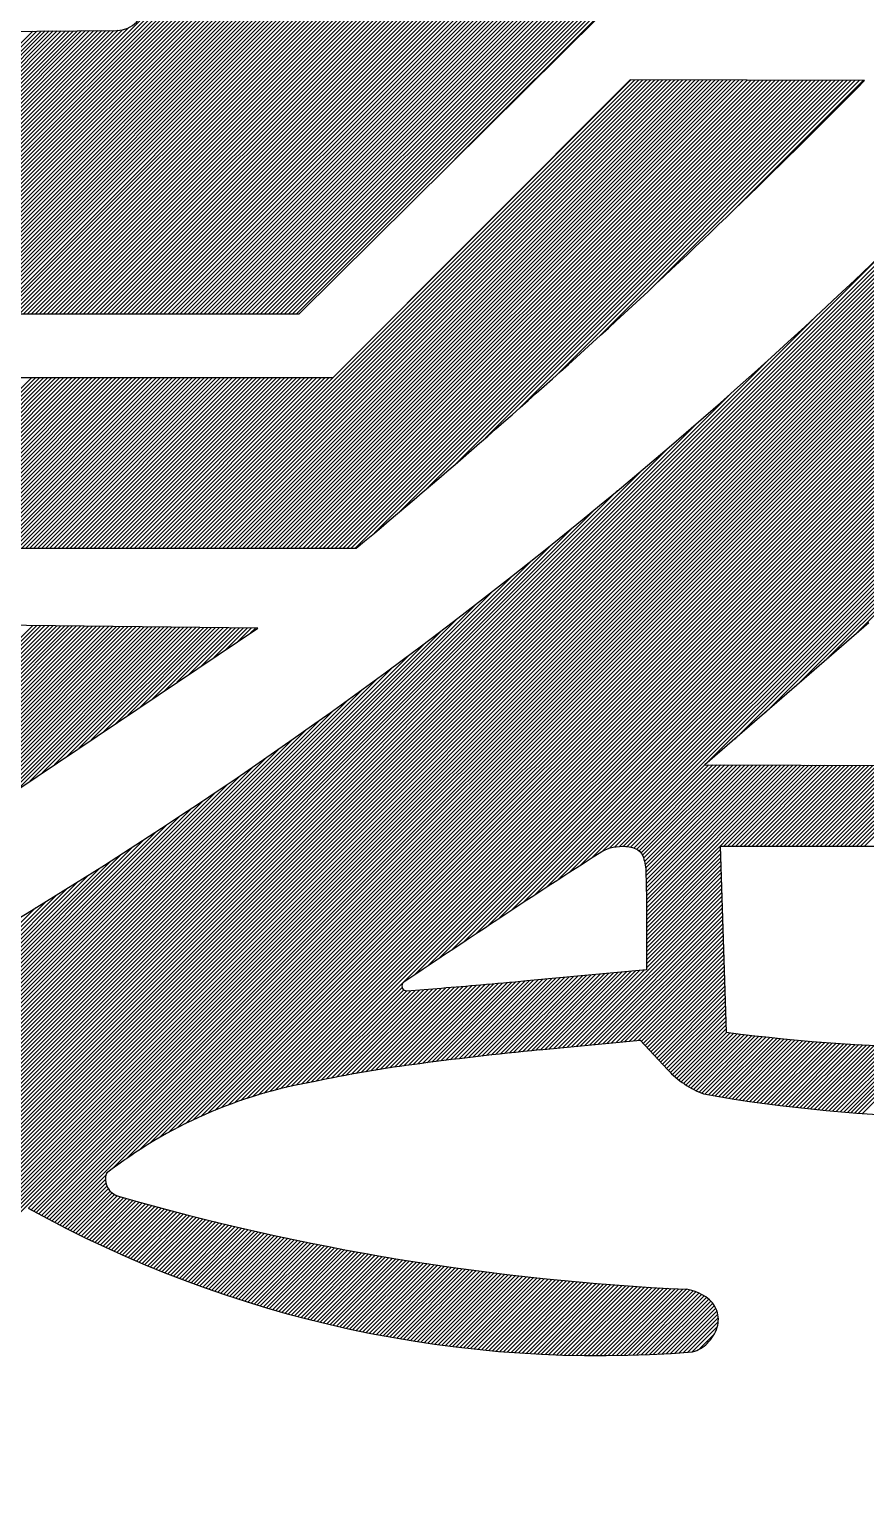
# Model space of a CAD drawing. Extents: x 0.4 to 28.1, y 0 to 28.5.
# Drawn here: x 10.18 to 13.86, y 6.37 to 12.85 of the extents above; entities that cross this region are included whole.
import ezdxf

# ---------------------------------------------------------------- set-up
doc = ezdxf.new("R2010")
doc.units = 0
doc.header["$MEASUREMENT"] = 0

msp = doc.modelspace()

# ---------------------------------------------------------------- linework, layer by layer
at = {"linetype": 'Continuous'}
for p, q in [((9.3824, 7.2965), (19.0401, 16.9541)), ((9.4133, 7.3097), (19.0294, 16.9257)), ((9.4444, 7.3231), (19.0185, 16.8972)), ((9.4756, 7.3366), (19.0076, 16.8686)), ((9.5071, 7.3504), (18.9966, 16.8399)), ((9.5386, 7.3643), (18.9854, 16.811)), ((9.5704, 7.3784), (18.9741, 16.7821)), ((9.6023, 7.3926), (18.9627, 16.753)), ((9.6345, 7.4071), (18.9512, 16.7238)), ((9.6668, 7.4217), (18.9395, 16.6945)), ((9.6993, 7.4366), (18.9278, 16.665)), ((9.732, 7.4516), (18.9385, 16.6581)), ((9.7649, 7.4668), (18.9562, 16.6581)), ((9.798, 7.4823), (18.9738, 16.6581)), ((9.8314, 7.4979), (18.9915, 16.6581)), ((9.8649, 7.5138), (19.0092, 16.6581)), ((9.8987, 7.5299), (19.0269, 16.6581)), ((9.9327, 7.5462), (19.0446, 16.6581)), ((9.9669, 7.5628), (19.0622, 16.6581)), ((10.0014, 7.5796), (19.0799, 16.6581)), ((10.0361, 7.5966), (18.7338, 16.2943)), ((10.0711, 7.6139), (18.7122, 16.255)), ((10.1064, 7.6315), (18.6903, 16.2154)), ((10.1419, 7.6493), (18.6682, 16.1756)), ((10.1754, 7.6652), (18.6459, 16.1356)), ((10.1868, 7.6589), (18.6233, 16.0954)), ((10.1982, 7.6526), (18.6005, 16.0549)), ((10.2096, 7.6464), (18.5775, 16.0142)), ((10.2211, 7.6402), (18.5542, 15.9733)), ((10.2326, 7.634), (18.5307, 15.9321)), ((10.2441, 7.6278), (18.5069, 15.8906)), ((10.2556, 7.6217), (18.4828, 15.8489)), ((10.2672, 7.6156), (18.4585, 15.8069)), ((10.2788, 7.6095), (18.4339, 15.7646)), ((10.2904, 7.6034), (18.409, 15.722)), ((10.5422, 7.8375), (18.3839, 15.6792)), ((10.6063, 7.884), (18.3584, 15.636)), ((10.6603, 7.9202), (18.3326, 15.5926)), ((10.708, 7.9503), (18.3065, 15.5488)), ((10.7516, 7.9762), (18.2801, 15.5047)), ((10.7921, 7.999), (18.2534, 15.4603)), ((10.83, 8.0193), (18.2263, 15.4156)), ((10.866, 8.0376), (18.1989, 15.3705)), ((10.9003, 8.0542), (18.1711, 15.325)), ((10.9332, 8.0695), (18.143, 15.2792)), ((10.9649, 8.0835), (18.1144, 15.233)), ((10.9955, 8.0964), (18.0855, 15.1864)), ((11.0252, 8.1084), (18.0562, 15.1394)), ((11.054, 8.1195), (18.0265, 15.092)), ((11.082, 8.1298), (17.9963, 15.0442)), ((11.1093, 8.1395), (17.9658, 14.9959)), ((11.136, 8.1485), (17.9347, 14.9472)), ((11.1621, 8.1569), (17.9032, 14.898)), ((11.1877, 8.1648), (17.8712, 14.8483)), ((11.2127, 8.1722), (17.8387, 14.7981)), ((11.2373, 8.1791), (17.8057, 14.7474)), ((11.2614, 8.1855), (17.7721, 14.6962)), ((11.2851, 8.1915), (17.738, 14.6444)), ((11.3085, 8.1972), (17.7033, 14.592)), ((11.3314, 8.2025), (17.668, 14.5391)), ((11.354, 8.2074), (17.6321, 14.4854)), ((11.3763, 8.212), (17.5955, 14.4312)), ((11.8774, 8.6954), (17.5582, 14.3762)), ((11.9312, 8.7315), (17.5202, 14.3205)), ((11.9847, 8.7674), (17.4815, 14.2641)), ((12.038, 8.803), (17.4419, 14.2069)), ((12.091, 8.8383), (17.4016, 14.1489)), ((12.1438, 8.8735), (17.3604, 14.09)), ((12.1964, 8.9084), (17.3636, 14.0755)), ((12.2488, 8.943), (17.3812, 14.0755)), ((12.3008, 8.9774), (17.3989, 14.0755)), ((12.3526, 9.0115), (17.4166, 14.0755)), ((12.4039, 9.0452), (17.4343, 14.0755)), ((9.3737, 11.601), (11.7078, 13.9351)), ((9.3913, 11.601), (11.7166, 13.9263)), ((9.409, 11.601), (11.7254, 13.9174)), ((9.4267, 11.601), (11.7342, 13.9086)), ((9.4444, 11.601), (11.7431, 13.8997)), ((9.462, 11.601), (11.7519, 13.8909)), ((9.4797, 11.601), (11.7607, 13.882)), ((9.4974, 11.601), (11.7696, 13.8732)), ((9.5151, 11.601), (11.7784, 13.8644)), ((9.5328, 11.601), (11.7872, 13.8555)), ((9.5504, 11.601), (11.796, 13.8467)), ((9.5681, 11.601), (11.8049, 13.8378)), ((9.5858, 11.601), (11.8137, 13.829)), ((9.6035, 11.601), (11.8225, 13.8201)), ((9.6211, 11.601), (11.8314, 13.8113)), ((9.6388, 11.601), (11.8402, 13.8024)), ((9.6565, 11.601), (11.849, 13.7936)), ((9.6742, 11.601), (11.8578, 13.7847)), ((9.6919, 11.601), (11.8667, 13.7759)), ((9.7095, 11.601), (11.8755, 13.767)), ((9.7272, 11.601), (11.8843, 13.7582)), ((9.7449, 11.601), (11.8998, 13.7559)), ((9.7626, 11.601), (11.9174, 13.7559)), ((9.7802, 11.601), (11.9351, 13.7559)), ((9.7979, 11.601), (11.9528, 13.7559)), ((9.8156, 11.601), (11.9705, 13.7559)), ((9.8333, 11.601), (11.9881, 13.7559)), ((9.851, 11.601), (12.0058, 13.7559)), ((9.8686, 11.601), (12.0235, 13.7559)), ((9.8863, 11.601), (12.0412, 13.7559)), ((9.904, 11.601), (12.0589, 13.7559)), ((9.9217, 11.601), (12.0765, 13.7559)), ((9.9393, 11.601), (12.0942, 13.7559)), ((9.957, 11.601), (12.1119, 13.7559)), ((9.9747, 11.601), (12.1296, 13.7559)), ((9.9924, 11.601), (12.1472, 13.7559)), ((10.01, 11.601), (12.1649, 13.7559)), ((10.0277, 11.601), (12.1826, 13.7559)), ((10.0454, 11.601), (12.2003, 13.7559)), ((10.0631, 11.601), (12.218, 13.7559)), ((10.0808, 11.601), (12.2356, 13.7559)), ((10.0984, 11.601), (12.2533, 13.7559)), ((10.1161, 11.601), (12.271, 13.7559)), ((10.1338, 11.601), (12.2887, 13.7559)), ((10.1515, 11.601), (12.3063, 13.7559)), ((10.1691, 11.601), (12.324, 13.7559)), ((10.1868, 11.601), (12.3417, 13.7559)), ((10.2045, 11.601), (12.3594, 13.7559)), ((10.2222, 11.601), (12.3771, 13.7559)), ((10.2399, 11.601), (12.3947, 13.7559)), ((10.2575, 11.601), (12.4124, 13.7559)), ((10.2752, 11.601), (12.4301, 13.7559)), ((10.2929, 11.601), (12.4478, 13.7559)), ((10.3106, 11.601), (12.4654, 13.7559)), ((10.3282, 11.601), (12.4831, 13.7559)), ((10.3459, 11.601), (12.5008, 13.7559)), ((10.3636, 11.601), (12.5185, 13.7559)), ((10.3813, 11.601), (12.5362, 13.7559)), ((10.399, 11.601), (12.5538, 13.7559)), ((10.4166, 11.601), (12.5715, 13.7559)), ((10.4343, 11.601), (12.5892, 13.7559)), ((10.452, 11.601), (12.6069, 13.7559)), ((10.4697, 11.601), (12.6245, 13.7559)), ((10.4873, 11.601), (12.6422, 13.7559)), ((10.505, 11.601), (12.6599, 13.7559)), ((10.5227, 11.601), (12.6776, 13.7559)), ((10.5404, 11.601), (12.6953, 13.7559)), ((10.5581, 11.601), (12.7129, 13.7559)), ((10.5757, 11.601), (12.7306, 13.7559)), ((10.5934, 11.601), (12.7483, 13.7559)), ((10.6111, 11.601), (12.766, 13.7559)), ((10.6288, 11.601), (12.7836, 13.7559)), ((10.6464, 11.601), (12.8013, 13.7559)), ((10.6641, 11.601), (12.819, 13.7559)), ((10.6818, 11.601), (12.8367, 13.7559)), ((10.6995, 11.601), (12.8544, 13.7559)), ((10.7172, 11.601), (12.872, 13.7559)), ((10.7348, 11.601), (12.8897, 13.7559)), ((10.7525, 11.601), (12.9074, 13.7559)), ((10.7702, 11.601), (12.9251, 13.7559)), ((10.7879, 11.601), (12.9427, 13.7559)), ((10.8055, 11.601), (12.9604, 13.7559)), ((10.8232, 11.601), (12.9781, 13.7559)), ((10.8409, 11.601), (12.9958, 13.7559)), ((10.8586, 11.601), (13.0135, 13.7559)), ((10.8763, 11.601), (13.0311, 13.7559)), ((10.8939, 11.601), (13.0488, 13.7559)), ((10.9116, 11.601), (13.0665, 13.7559)), ((10.9293, 11.601), (13.0842, 13.7559)), ((10.947, 11.601), (13.1018, 13.7559)), ((10.9646, 11.601), (13.1195, 13.7559)), ((10.9823, 11.601), (13.1372, 13.7559)), ((11, 11.601), (13.1549, 13.7559)), ((11.0177, 11.601), (13.1726, 13.7559)), ((11.0354, 11.601), (13.1902, 13.7559)), ((11.053, 11.601), (13.2079, 13.7559)), ((11.0707, 11.601), (13.2256, 13.7559)), ((11.0884, 11.601), (13.2433, 13.7559)), ((11.1061, 11.601), (13.2609, 13.7559)), ((11.1237, 11.601), (13.2786, 13.7559)), ((11.1414, 11.601), (13.2963, 13.7559)), ((11.1591, 11.601), (13.314, 13.7559)), ((11.1768, 11.601), (13.3317, 13.7559)), ((11.1945, 11.601), (13.3493, 13.7559)), ((11.2121, 11.601), (13.367, 13.7559)), ((11.2298, 11.601), (13.3847, 13.7559)), ((11.2475, 11.601), (13.4024, 13.7559)), ((11.2652, 11.601), (13.42, 13.7559)), ((11.2828, 11.601), (13.4377, 13.7559)), ((11.3005, 11.601), (13.4554, 13.7559)), ((11.3182, 11.601), (13.4731, 13.7559)), ((11.3359, 11.601), (13.4908, 13.7559)), ((11.3536, 11.601), (13.5084, 13.7559)), ((12.0524, 12.2822), (13.5261, 13.7559)), ((12.455, 9.0785), (17.0849, 13.7085)), ((12.5056, 9.1115), (17.0102, 13.6161)), ((12.556, 9.1442), (16.9356, 13.5238)), ((12.606, 9.1766), (16.8609, 13.4314)), ((12.6557, 9.2086), (16.7862, 13.3391)), ((12.7024, 9.2376), (16.7116, 13.2468)), ((12.7325, 9.25), (16.6369, 13.1544)), ((12.756, 9.2558), (16.5622, 13.0621)), ((12.7762, 9.2583), (16.4876, 12.9697)), ((12.6883, 12.9127), (11.3654, 11.601)), ((6.9458, 12.819), (10.5647, 12.8496)), ((9.0248, 11.6764), (10.1949, 12.8465)), ((9.0293, 11.6633), (10.2127, 12.8467)), ((9.0337, 11.65), (10.2305, 12.8468)), ((9.0377, 11.6363), (10.2483, 12.847)), ((9.0415, 11.6225), (10.2662, 12.8471)), ((9.045, 11.6083), (10.284, 12.8473)), ((9.0555, 11.601), (10.3018, 12.8474)), ((9.0731, 11.601), (10.3197, 12.8476)), ((9.0908, 11.601), (10.3375, 12.8477)), ((9.1085, 11.601), (10.3553, 12.8479)), ((9.1262, 11.601), (10.3731, 12.848)), ((9.1438, 11.601), (10.391, 12.8482)), ((9.1615, 11.601), (10.4088, 12.8483)), ((9.1792, 11.601), (10.4266, 12.8485)), ((9.1969, 11.601), (10.4445, 12.8486)), ((9.2146, 11.601), (10.4623, 12.8488)), ((9.2322, 11.601), (10.4801, 12.8489)), ((9.2499, 11.601), (10.4979, 12.8491)), ((9.2676, 11.601), (10.5158, 12.8492)), ((9.2853, 11.601), (10.5336, 12.8494)), ((9.3029, 11.601), (10.5514, 12.8495)), ((9.3206, 11.601), (10.5693, 12.8498)), ((9.3383, 11.601), (10.5897, 12.8524)), ((9.356, 11.601), (10.6166, 12.8616)), ((12.7943, 9.2587), (16.4129, 12.8774)), ((13.2837, 9.7304), (16.3382, 12.785)), ((13.4174, 9.8465), (16.2636, 12.6927)), ((10.7826, 10.5704), (12.8437, 12.6316)), ((10.8003, 10.5704), (12.8614, 12.6316)), ((10.8179, 10.5704), (12.879, 12.6315)), ((10.8356, 10.5704), (12.8967, 12.6315)), ((10.8533, 10.5704), (12.9143, 12.6315)), ((10.871, 10.5704), (12.9319, 12.6314)), ((10.8886, 10.5704), (12.9496, 12.6314)), ((10.9063, 10.5704), (12.9672, 12.6314)), ((10.924, 10.5704), (12.9849, 12.6313)), ((10.9417, 10.5704), (13.0025, 12.6313)), ((10.9594, 10.5704), (13.0202, 12.6313)), ((10.977, 10.5704), (13.0378, 12.6312)), ((10.9947, 10.5704), (13.0555, 12.6312)), ((11.0124, 10.5704), (13.0731, 12.6312)), ((11.0301, 10.5704), (13.0907, 12.6311)), ((11.0477, 10.5704), (13.1084, 12.6311)), ((11.0654, 10.5704), (13.126, 12.6311)), ((11.0831, 10.5704), (13.1437, 12.631)), ((11.1008, 10.5704), (13.1613, 12.631)), ((11.1185, 10.5704), (13.179, 12.631)), ((11.1361, 10.5704), (13.1966, 12.6309)), ((11.1538, 10.5704), (13.2143, 12.6309)), ((11.1715, 10.5704), (13.2319, 12.6309)), ((11.1892, 10.5704), (13.2495, 12.6308)), ((11.2068, 10.5704), (13.2672, 12.6308)), ((11.2245, 10.5704), (13.2848, 12.6308)), ((11.2422, 10.5704), (13.3025, 12.6307)), ((11.2599, 10.5704), (13.3201, 12.6307)), ((11.2776, 10.5704), (13.3378, 12.6307)), ((11.2952, 10.5704), (13.3554, 12.6306)), ((11.3129, 10.5704), (13.3731, 12.6306)), ((11.3306, 10.5704), (13.3907, 12.6306)), ((11.3483, 10.5704), (13.4083, 12.6305)), ((11.3659, 10.5704), (13.426, 12.6305)), ((11.3836, 10.5704), (13.4436, 12.6305)), ((11.4013, 10.5704), (13.4613, 12.6304)), ((11.419, 10.5704), (13.4789, 12.6304)), ((11.4367, 10.5704), (13.4966, 12.6304)), ((11.4543, 10.5704), (13.5142, 12.6303)), ((11.472, 10.5704), (13.5319, 12.6303)), ((11.4897, 10.5704), (13.5495, 12.6303)), ((11.5074, 10.5704), (13.5671, 12.6302)), ((12.8236, 12.6316), (11.5144, 11.32)), ((11.5154, 11.321), (12.8261, 12.6316)), ((11.525, 10.5704), (13.5848, 12.6302)), ((11.5427, 10.5704), (13.6024, 12.6302)), ((11.5604, 10.5704), (13.6201, 12.6301)), ((11.5781, 10.5704), (13.6377, 12.6301)), ((11.5958, 10.5704), (13.6554, 12.6301)), ((11.6134, 10.5704), (13.673, 12.63)), ((11.6989, 10.6383), (13.6907, 12.63)), ((11.8102, 10.7318), (13.7083, 12.63)), ((11.9277, 10.8317), (13.7259, 12.6299)), ((12.0529, 10.9392), (13.7436, 12.6299)), ((12.1875, 11.0562), (13.7612, 12.6299)), ((12.3344, 11.1854), (13.7789, 12.6298)), ((12.4981, 11.3313), (13.7965, 12.6298)), ((12.6865, 11.5021), (13.8142, 12.6298)), ((13.8554, 12.6297), (12.8236, 12.6316)), ((12.9176, 11.7155), (13.8318, 12.6297)), ((13.2566, 12.0369), (13.8495, 12.6297)), ((13.5511, 9.9625), (16.1889, 12.6003)), ((13.6848, 10.0786), (16.1142, 12.508)), ((13.8185, 10.1946), (16.0396, 12.4156)), ((9.3517, 7.2834), (13.9678, 11.8996)), ((11.3654, 11.601), (9.0467, 11.601)), ((9.3211, 7.2705), (13.6408, 11.5902)), ((9.2907, 7.2578), (13.4334, 11.4005)), ((11.5144, 11.32), (9.0427, 11.32)), ((9.4391, 10.5704), (10.1886, 11.32)), ((9.4568, 10.5704), (10.2063, 11.32)), ((9.4744, 10.5704), (10.224, 11.32)), ((9.4921, 10.5704), (10.2416, 11.32)), ((9.5098, 10.5704), (10.2593, 11.32)), ((9.5275, 10.5704), (10.277, 11.32)), ((9.5451, 10.5704), (10.2947, 11.32)), ((9.5628, 10.5704), (10.3123, 11.32)), ((9.5805, 10.5704), (10.33, 11.32)), ((9.5982, 10.5704), (10.3477, 11.32)), ((9.6159, 10.5704), (10.3654, 11.32)), ((9.6335, 10.5704), (10.3831, 11.32)), ((9.6512, 10.5704), (10.4007, 11.32)), ((9.6689, 10.5704), (10.4184, 11.32)), ((9.6866, 10.5704), (10.4361, 11.32)), ((9.7042, 10.5704), (10.4538, 11.32)), ((9.7219, 10.5704), (10.4714, 11.32)), ((9.7396, 10.5704), (10.4891, 11.32)), ((9.7573, 10.5704), (10.5068, 11.32)), ((9.775, 10.5704), (10.5245, 11.32)), ((9.7926, 10.5704), (10.5422, 11.32)), ((9.8103, 10.5704), (10.5598, 11.32)), ((9.828, 10.5704), (10.5775, 11.32)), ((9.8457, 10.5704), (10.5952, 11.32)), ((9.8633, 10.5704), (10.6129, 11.32)), ((9.881, 10.5704), (10.6305, 11.32)), ((9.8987, 10.5704), (10.6482, 11.32)), ((9.9164, 10.5704), (10.6659, 11.32)), ((9.9341, 10.5704), (10.6836, 11.32)), ((9.9517, 10.5704), (10.7013, 11.32)), ((9.9694, 10.5704), (10.7189, 11.32)), ((9.9871, 10.5704), (10.7366, 11.32)), ((10.0048, 10.5704), (10.7543, 11.32)), ((10.0224, 10.5704), (10.772, 11.32)), ((10.0401, 10.5704), (10.7896, 11.32)), ((10.0578, 10.5704), (10.8073, 11.32)), ((10.0755, 10.5704), (10.825, 11.32)), ((10.0932, 10.5704), (10.8427, 11.32)), ((10.1108, 10.5704), (10.8603, 11.32)), ((10.1285, 10.5704), (10.878, 11.32)), ((10.1462, 10.5704), (10.8957, 11.32)), ((10.1639, 10.5704), (10.9134, 11.32)), ((10.1815, 10.5704), (10.9311, 11.32)), ((10.1992, 10.5704), (10.9487, 11.32)), ((10.2169, 10.5704), (10.9664, 11.32)), ((10.2346, 10.5704), (10.9841, 11.32)), ((10.2522, 10.5704), (11.0018, 11.32)), ((10.2699, 10.5704), (11.0194, 11.32)), ((10.2876, 10.5704), (11.0371, 11.32)), ((10.3053, 10.5704), (11.0548, 11.32)), ((10.323, 10.5704), (11.0725, 11.32)), ((10.3406, 10.5704), (11.0902, 11.32)), ((10.3583, 10.5704), (11.1078, 11.32)), ((10.376, 10.5704), (11.1255, 11.32)), ((10.3937, 10.5704), (11.1432, 11.32)), ((10.4113, 10.5704), (11.1609, 11.32)), ((10.429, 10.5704), (11.1785, 11.32)), ((10.4467, 10.5704), (11.1962, 11.32)), ((10.4644, 10.5704), (11.2139, 11.32)), ((10.4821, 10.5704), (11.2316, 11.32)), ((10.4997, 10.5704), (11.2493, 11.32)), ((10.5174, 10.5704), (11.2669, 11.32)), ((10.5351, 10.5704), (11.2846, 11.32)), ((10.5528, 10.5704), (11.3023, 11.32)), ((10.5704, 10.5704), (11.32, 11.32)), ((10.5881, 10.5704), (11.3376, 11.32)), ((10.6058, 10.5704), (11.3553, 11.32)), ((10.6235, 10.5704), (11.373, 11.32)), ((10.6412, 10.5704), (11.3907, 11.32)), ((10.6588, 10.5704), (11.4084, 11.32)), ((10.6765, 10.5704), (11.426, 11.32)), ((10.6942, 10.5704), (11.4437, 11.32)), ((10.7119, 10.5704), (11.4614, 11.32)), ((10.7295, 10.5704), (11.4791, 11.32)), ((10.7472, 10.5704), (11.4967, 11.32)), ((10.7649, 10.5704), (11.5144, 11.32)), ((9.2604, 7.2452), (13.267, 11.2518)), ((9.2303, 7.2327), (13.1234, 11.1258)), ((9.2003, 7.2204), (12.9949, 11.015)), ((9.1705, 7.2083), (12.8774, 10.9152)), ((9.1408, 7.1963), (12.7683, 10.8238)), ((9.1113, 7.1844), (12.6659, 10.7391)), ((9.0819, 7.1727), (12.5691, 10.6599)), ((6.9458, 10.5704), (11.6176, 10.5704)), ((9.0526, 7.1611), (12.477, 10.5854)), ((9.0235, 7.1496), (12.3888, 10.515)), ((8.9944, 7.1383), (12.3041, 10.448)), ((8.9656, 7.1271), (12.2225, 10.384)), ((8.9368, 7.116), (12.1436, 10.3228)), ((11.1842, 10.2191), (6.7498, 10.2692)), ((8.9082, 7.1051), (12.0672, 10.2641)), ((13.8738, 10.2425), (13.1525, 9.6166)), ((8.8797, 7.0942), (11.993, 10.2075)), ((9.2276, 9.2629), (10.1949, 10.2303)), ((9.2451, 9.2628), (10.2124, 10.2301)), ((9.2627, 9.2627), (10.2299, 10.2299)), ((9.2802, 9.2625), (10.2474, 10.2297)), ((9.2977, 9.2624), (10.2649, 10.2295)), ((9.3153, 9.2622), (10.2823, 10.2293)), ((9.3328, 9.2621), (10.2998, 10.2291)), ((9.3504, 9.262), (10.3173, 10.2289)), ((9.3679, 9.2618), (10.3348, 10.2287)), ((9.3854, 9.2617), (10.3523, 10.2285)), ((9.403, 9.2616), (10.3697, 10.2283)), ((9.4205, 9.2614), (10.3872, 10.2281)), ((9.4381, 9.2613), (10.4047, 10.2279)), ((9.4556, 9.2611), (10.4222, 10.2277)), ((9.4731, 9.261), (10.4397, 10.2275)), ((9.4907, 9.2609), (10.4571, 10.2273)), ((9.5082, 9.2607), (10.4746, 10.2271)), ((9.5258, 9.2606), (10.4921, 10.2269)), ((9.5433, 9.2605), (10.5096, 10.2267)), ((9.5608, 9.2603), (10.5271, 10.2265)), ((9.5784, 9.2602), (10.5445, 10.2263)), ((9.5959, 9.26), (10.562, 10.2261)), ((9.6135, 9.2599), (10.5795, 10.2259)), ((9.631, 9.2598), (10.597, 10.2257)), ((9.6485, 9.2596), (10.6145, 10.2255)), ((9.6661, 9.2595), (10.6319, 10.2254)), ((9.6836, 9.2593), (10.6494, 10.2252)), ((9.7012, 9.2592), (10.6669, 10.225)), ((9.7187, 9.2591), (10.6844, 10.2248)), ((9.7362, 9.2589), (10.7019, 10.2246)), ((9.7538, 9.2588), (10.7193, 10.2244)), ((9.7553, 9.2588), (11.1842, 10.2191)), ((9.8046, 9.2919), (10.7368, 10.2242)), ((9.8585, 9.3282), (10.7543, 10.224)), ((9.9124, 9.3644), (10.7718, 10.2238)), ((9.9663, 9.4006), (10.7893, 10.2236)), ((10.0202, 9.4368), (10.8067, 10.2234)), ((10.0741, 9.4731), (10.8242, 10.2232)), ((10.128, 9.5093), (10.8417, 10.223)), ((10.1819, 9.5455), (10.8592, 10.2228)), ((10.2358, 9.5817), (10.8767, 10.2226)), ((10.2897, 9.618), (10.8941, 10.2224)), ((10.3436, 9.6542), (10.9116, 10.2222)), ((10.3975, 9.6904), (10.9291, 10.222)), ((10.4514, 9.7266), (10.9466, 10.2218)), ((10.5053, 9.7628), (10.9641, 10.2216)), ((10.5592, 9.7991), (10.9815, 10.2214)), ((10.6131, 9.8353), (10.999, 10.2212)), ((10.667, 9.8715), (11.0165, 10.221)), ((10.7209, 9.9077), (11.034, 10.2208)), ((10.7748, 9.944), (11.0515, 10.2206)), ((10.8287, 9.9802), (11.0689, 10.2204)), ((10.8826, 10.0164), (11.0864, 10.2202)), ((10.9365, 10.0526), (11.1039, 10.22)), ((10.9904, 10.0888), (11.1214, 10.2198)), ((11.0443, 10.1251), (11.1389, 10.2196)), ((11.0982, 10.1613), (11.1563, 10.2194)), ((11.1521, 10.1975), (11.1738, 10.2192)), ((8.8513, 7.0835), (11.9207, 10.153)), ((8.7949, 7.0625), (11.7817, 10.0493)), ((8.823, 7.073), (11.8504, 10.1003)), ((8.7669, 7.0521), (11.7145, 9.9998)), ((8.7389, 7.0419), (11.6488, 9.9518)), ((8.6834, 7.0217), (11.5214, 9.8597)), ((8.7111, 7.0318), (11.5845, 9.9051)), ((8.6559, 7.0118), (11.4595, 9.8155)), ((8.601, 6.9923), (11.3389, 9.7303)), ((8.6284, 7.002), (11.3987, 9.7723)), ((8.5737, 6.9828), (11.2801, 9.6891)), ((8.5195, 6.9639), (11.1653, 9.6097)), ((8.5466, 6.9733), (11.2223, 9.649)), ((12.8106, 9.2574), (13.1698, 9.6166)), ((12.8256, 9.2547), (13.1874, 9.6165)), ((12.8394, 9.2509), (13.205, 9.6165)), ((12.8522, 9.246), (13.2227, 9.6164)), ((12.8629, 9.239), (13.2403, 9.6164)), ((12.8716, 9.23), (13.2579, 9.6163)), ((12.8781, 9.2188), (13.2755, 9.6162)), ((12.8828, 9.2058), (13.2931, 9.6162)), ((12.8867, 9.192), (13.3108, 9.6161)), ((12.8897, 9.1774), (13.3284, 9.6161)), ((12.8917, 9.1617), (13.346, 9.616)), ((12.8926, 9.1449), (13.3636, 9.616)), ((12.8931, 9.1278), (13.3812, 9.6159)), ((12.8936, 9.1105), (13.3989, 9.6158)), ((12.894, 9.0933), (13.4165, 9.6158)), ((12.8943, 9.0759), (13.4341, 9.6157)), ((12.8946, 9.0585), (13.4517, 9.6157)), ((12.8948, 9.0411), (13.4693, 9.6156)), ((12.895, 9.0236), (13.487, 9.6155)), ((12.8951, 9.006), (13.5046, 9.6155)), ((12.8951, 8.9883), (13.5222, 9.6154)), ((12.8951, 8.9707), (13.5398, 9.6154)), ((12.8951, 8.953), (13.5574, 9.6153)), ((12.8951, 8.9353), (13.5751, 9.6153)), ((13.1525, 9.6166), (22.2589, 9.5867)), ((13.2363, 9.2588), (13.5927, 9.6152)), ((13.2539, 9.2588), (13.6103, 9.6151)), ((13.2716, 9.2588), (13.6279, 9.6151)), ((13.2893, 9.2588), (13.6455, 9.615)), ((13.307, 9.2588), (13.6632, 9.615)), ((13.3246, 9.2588), (13.6808, 9.6149)), ((13.3423, 9.2588), (13.6984, 9.6148)), ((13.36, 9.2588), (13.716, 9.6148)), ((13.3777, 9.2588), (13.7336, 9.6147)), ((13.3954, 9.2588), (13.7513, 9.6147)), ((13.413, 9.2588), (13.7689, 9.6146)), ((13.4307, 9.2588), (13.7865, 9.6146)), ((13.4484, 9.2588), (13.8041, 9.6145)), ((13.4661, 9.2588), (13.8217, 9.6144)), ((13.4837, 9.2588), (13.8393, 9.6144)), ((13.5014, 9.2588), (13.857, 9.6143)), ((13.5191, 9.2588), (13.8746, 9.6143)), ((13.5368, 9.2588), (13.8922, 9.6142)), ((13.5545, 9.2588), (13.9098, 9.6142)), ((13.5721, 9.2588), (13.9274, 9.6141)), ((13.5898, 9.2588), (13.9451, 9.614)), ((13.6075, 9.2588), (13.9627, 9.614)), ((13.6252, 9.2588), (13.9803, 9.6139)), ((13.6428, 9.2588), (13.9979, 9.6139)), ((13.6605, 9.2588), (14.0155, 9.6138)), ((13.6782, 9.2588), (14.0332, 9.6137)), ((13.6959, 9.2588), (14.0508, 9.6137)), ((13.7136, 9.2588), (14.0684, 9.6136)), ((13.7312, 9.2588), (14.086, 9.6136)), ((13.7489, 9.2588), (14.1036, 9.6135)), ((13.7666, 9.2588), (14.1213, 9.6135)), ((13.7843, 9.2588), (14.1389, 9.6134)), ((13.8019, 9.2588), (14.1565, 9.6133)), ((13.8196, 9.2588), (14.1741, 9.6133)), ((13.8373, 9.2588), (14.1917, 9.6132)), ((13.855, 9.2588), (14.2094, 9.6132)), ((8.4657, 6.9454), (11.0538, 9.5336)), ((8.4926, 6.9546), (11.1092, 9.5712)), ((8.4123, 6.9273), (10.9454, 9.4605)), ((8.4389, 6.9363), (10.9992, 9.4966)), ((8.3857, 6.9185), (10.8922, 9.425)), ((8.3328, 6.9009), (10.7878, 9.3559)), ((8.3592, 6.9097), (10.8397, 9.3901)), ((8.2803, 6.8838), (10.6859, 9.2893)), ((8.3065, 6.8923), (10.7366, 9.3224)), ((8.2282, 6.867), (10.5862, 9.225)), ((8.2542, 6.8754), (10.6358, 9.2569)), ((12.8951, 8.9176), (13.2199, 9.2424)), ((12.8951, 8.8999), (13.2205, 9.2253)), ((12.8951, 8.8823), (13.221, 9.2082)), ((13.2194, 9.2588), (13.2464, 8.4404)), ((8.1764, 6.8506), (10.4886, 9.1627)), ((8.2023, 6.8588), (10.5371, 9.1936)), ((12.8951, 8.8646), (13.2216, 9.1911)), ((12.8951, 8.8469), (13.2222, 9.174)), ((12.8951, 8.8292), (13.2227, 9.1569)), ((12.8951, 8.8116), (13.2233, 9.1398)), ((8.0994, 6.8266), (10.3457, 9.0729)), ((8.125, 6.8345), (10.3929, 9.1024)), ((8.1507, 6.8425), (10.4405, 9.1323)), ((12.8951, 8.7939), (13.2239, 9.1227)), ((12.8951, 8.7762), (13.2244, 9.1055)), ((12.8951, 8.7585), (13.225, 9.0884)), ((12.8951, 8.7408), (13.2256, 9.0713)), ((8.0484, 6.811), (10.2527, 9.0153)), ((8.0739, 6.8187), (10.299, 9.0439)), ((12.5656, 8.376), (13.2267, 9.0371)), ((12.5852, 8.3779), (13.2273, 9.02)), ((12.8951, 8.7232), (13.2261, 9.0542)), ((8.0231, 6.8033), (10.2068, 8.9871)), ((12.6048, 8.3798), (13.2278, 9.0029)), ((12.6244, 8.3817), (13.2284, 8.9858)), ((12.644, 8.3837), (13.229, 8.9686)), ((12.6636, 8.3856), (13.2295, 8.9515)), ((12.6832, 8.3875), (13.2301, 8.9344)), ((12.7028, 8.3894), (13.2307, 8.9173)), ((12.7224, 8.3913), (13.2312, 8.9002)), ((12.742, 8.3933), (13.2318, 8.8831)), ((12.7616, 8.3952), (13.2324, 8.866)), ((12.7812, 8.3971), (13.2329, 8.8489)), ((12.8008, 8.399), (13.2335, 8.8318)), ((12.8204, 8.401), (13.2341, 8.8146)), ((12.84, 8.4029), (13.2346, 8.7975)), ((12.8596, 8.4048), (13.2352, 8.7804)), ((12.8722, 8.3998), (13.2358, 8.7633)), ((12.2112, 8.3398), (12.5547, 8.6833)), ((12.2311, 8.342), (12.5742, 8.6851)), ((12.2509, 8.3442), (12.5937, 8.6869)), ((12.2708, 8.3463), (12.6132, 8.6888)), ((12.2906, 8.3484), (12.6327, 8.6906)), ((12.3103, 8.3505), (12.6522, 8.6924)), ((12.3301, 8.3526), (12.6717, 8.6943)), ((12.3498, 8.3546), (12.6913, 8.6961)), ((12.3695, 8.3566), (12.7108, 8.6979)), ((12.3891, 8.3586), (12.7303, 8.6998)), ((12.4088, 8.3606), (12.7498, 8.7016)), ((12.4284, 8.3625), (12.7693, 8.7034)), ((12.448, 8.3644), (12.7888, 8.7053)), ((12.4676, 8.3664), (12.8083, 8.7071)), ((12.4872, 8.3683), (12.8278, 8.7089)), ((12.5068, 8.3702), (12.8473, 8.7108)), ((12.5264, 8.3721), (12.8668, 8.7126)), ((12.546, 8.374), (12.8864, 8.7144)), ((12.8808, 8.3907), (13.2363, 8.7462)), ((12.8893, 8.3815), (13.2369, 8.7291)), ((12.8979, 8.3724), (13.2375, 8.712)), ((12.9064, 8.3632), (13.238, 8.6949)), ((11.3982, 8.2163), (11.8209, 8.6389)), ((11.4199, 8.2202), (11.827, 8.6273)), ((11.4415, 8.2241), (11.8388, 8.6215)), ((11.4639, 8.2288), (11.8579, 8.6229)), ((11.4861, 8.2335), (11.8771, 8.6244)), ((11.5083, 8.2379), (11.8962, 8.6258)), ((11.5304, 8.2423), (11.9153, 8.6273)), ((11.5523, 8.2466), (11.9344, 8.6287)), ((11.5741, 8.2507), (11.9536, 8.6302)), ((11.5958, 8.2547), (11.9727, 8.6317)), ((11.6174, 8.2587), (11.9919, 8.6331)), ((11.6389, 8.2625), (12.011, 8.6346)), ((11.6603, 8.2662), (12.0302, 8.6361)), ((11.6816, 8.2698), (12.0494, 8.6376)), ((11.7028, 8.2733), (12.0687, 8.6392)), ((11.7239, 8.2767), (12.0879, 8.6408)), ((11.7448, 8.28), (12.1072, 8.6424)), ((11.7657, 8.2832), (12.1265, 8.644)), ((11.7865, 8.2863), (12.1459, 8.6457)), ((11.8072, 8.2894), (12.1652, 8.6474)), ((11.8278, 8.2923), (12.1846, 8.6491)), ((11.8483, 8.2951), (12.204, 8.6508)), ((11.8688, 8.2979), (12.2234, 8.6525)), ((11.8891, 8.3006), (12.2428, 8.6542)), ((11.9095, 8.3032), (12.2622, 8.656)), ((11.9298, 8.3059), (12.2817, 8.6578)), ((11.9501, 8.3085), (12.3011, 8.6595)), ((11.9704, 8.3111), (12.3206, 8.6613)), ((11.9906, 8.3136), (12.3401, 8.6631)), ((12.0108, 8.3162), (12.3596, 8.6649)), ((12.031, 8.3186), (12.3791, 8.6668)), ((12.0511, 8.3211), (12.3986, 8.6686)), ((12.0712, 8.3235), (12.4181, 8.6704)), ((12.0913, 8.326), (12.4376, 8.6723)), ((12.1113, 8.3283), (12.4571, 8.6741)), ((12.1314, 8.3307), (12.4766, 8.6759)), ((12.1514, 8.333), (12.4962, 8.6778)), ((12.1713, 8.3353), (12.5157, 8.6796)), ((12.1913, 8.3375), (12.5352, 8.6814)), ((12.9149, 8.3541), (13.2386, 8.6777)), ((12.9235, 8.345), (13.2392, 8.6606)), ((12.932, 8.3358), (13.2397, 8.6435)), ((12.9406, 8.3267), (13.2403, 8.6264)), ((12.9491, 8.3175), (13.2409, 8.6093)), ((12.9576, 8.3084), (13.2414, 8.5922)), ((12.9662, 8.2993), (13.242, 8.5751)), ((12.9747, 8.2901), (13.2425, 8.558)), ((12.9832, 8.281), (13.2431, 8.5409)), ((12.9918, 8.2719), (13.2437, 8.5237)), ((13.0005, 8.2629), (13.2442, 8.5066)), ((13.0095, 8.2543), (13.2448, 8.4895)), ((13.0188, 8.2458), (13.2454, 8.4724)), ((13.0284, 8.2377), (13.2459, 8.4553)), ((13.0382, 8.2298), (13.2484, 8.4401)), ((13.0482, 8.2222), (13.264, 8.438)), ((13.0586, 8.2149), (13.2797, 8.436)), ((13.0692, 8.2079), (13.2954, 8.434)), ((13.0801, 8.2011), (13.3111, 8.4321)), ((13.0913, 8.1946), (13.3269, 8.4301)), ((13.1028, 8.1884), (13.3426, 8.4282)), ((13.1146, 8.1826), (13.3584, 8.4264)), ((13.1268, 8.177), (13.3743, 8.4245)), ((13.1392, 8.1718), (13.3901, 8.4227)), ((13.1528, 8.1677), (13.406, 8.4209)), ((13.1678, 8.165), (13.4219, 8.4192)), ((13.1829, 8.1624), (13.4379, 8.4174)), ((13.198, 8.1598), (13.4539, 8.4157)), ((13.2131, 8.1573), (13.4699, 8.4141)), ((13.2283, 8.1548), (13.4859, 8.4125)), ((13.2435, 8.1523), (13.502, 8.4109)), ((13.2587, 8.1498), (13.5181, 8.4093)), ((13.2739, 8.1474), (13.5343, 8.4077)), ((13.2892, 8.145), (13.5504, 8.4062)), ((13.3045, 8.1426), (13.5666, 8.4048)), ((13.3199, 8.1403), (13.5829, 8.4033)), ((13.3353, 8.138), (13.5991, 8.4019)), ((13.3507, 8.1358), (13.6154, 8.4005)), ((13.3661, 8.1335), (13.6318, 8.3992)), ((13.3816, 8.1313), (13.6481, 8.3979)), ((13.3971, 8.1292), (13.6645, 8.3966)), ((13.4127, 8.127), (13.681, 8.3953)), ((13.4282, 8.1249), (13.6974, 8.3941)), ((13.4438, 8.1229), (13.7139, 8.3929)), ((13.4595, 8.1208), (13.7305, 8.3918)), ((13.4752, 8.1188), (13.747, 8.3907)), ((13.4909, 8.1169), (13.7636, 8.3896)), ((13.5066, 8.1149), (13.7802, 8.3886)), ((13.5224, 8.1131), (13.7969, 8.3875)), ((13.5382, 8.1112), (13.8136, 8.3866)), ((13.5541, 8.1094), (13.8303, 8.3856)), ((13.57, 8.1076), (13.8471, 8.3847)), ((13.5859, 8.1058), (13.8639, 8.3838)), ((13.6019, 8.1041), (13.8808, 8.383)), ((13.6179, 8.1024), (13.8976, 8.3822)), ((13.6339, 8.1008), (13.9145, 8.3814)), ((13.65, 8.0992), (13.9315, 8.3807)), ((13.6661, 8.0976), (13.9485, 8.38)), ((13.6822, 8.0961), (13.9655, 8.3793)), ((13.6984, 8.0946), (13.9825, 8.3787)), ((13.7146, 8.0931), (13.9996, 8.3781)), ((13.7309, 8.0917), (14.0168, 8.3776)), ((13.7472, 8.0903), (14.0339, 8.3771)), ((13.7635, 8.089), (14.0511, 8.3766)), ((13.7799, 8.0876), (14.0684, 8.3762)), ((13.7963, 8.0864), (14.0857, 8.3758)), ((13.8127, 8.0851), (14.103, 8.3754)), ((13.8292, 8.0839), (14.1203, 8.3751)), ((13.8457, 8.0828), (14.1377, 8.3748)), ((10.302, 7.5974), (10.5157, 7.8111)), ((10.3137, 7.5913), (10.5139, 7.7916)), ((10.3254, 7.5853), (10.516, 7.7759)), ((10.3371, 7.5794), (10.5204, 7.7627)), ((10.3488, 7.5734), (10.5266, 7.7512)), ((10.3606, 7.5675), (10.5342, 7.7412)), ((10.3724, 7.5616), (10.5433, 7.7326)), ((10.3842, 7.5557), (10.5539, 7.7254)), ((10.396, 7.5499), (10.566, 7.7199)), ((10.4079, 7.5441), (10.5796, 7.7158)), ((10.4197, 7.5383), (10.5934, 7.7119)), ((10.4317, 7.5325), (10.6071, 7.708)), ((10.4436, 7.5268), (10.6209, 7.7041)), ((10.4555, 7.5211), (10.6347, 7.7002)), ((10.4675, 7.5154), (10.6485, 7.6964)), ((10.4795, 7.5097), (10.6624, 7.6925)), ((10.4916, 7.5041), (10.6762, 7.6887)), ((10.5036, 7.4984), (10.6901, 7.6849)), ((10.5157, 7.4928), (10.704, 7.6811)), ((10.5278, 7.4873), (10.7179, 7.6773)), ((10.54, 7.4817), (10.7318, 7.6736)), ((10.5521, 7.4762), (10.7457, 7.6698)), ((10.5643, 7.4707), (10.7597, 7.6661)), ((10.5766, 7.4653), (10.7736, 7.6624)), ((10.5888, 7.4598), (10.7876, 7.6587)), ((10.6011, 7.4544), (10.8016, 7.655)), ((10.6134, 7.4491), (10.8156, 7.6513)), ((10.6257, 7.4437), (10.8296, 7.6477)), ((10.638, 7.4384), (10.8437, 7.644)), ((10.6504, 7.4331), (10.8577, 7.6404)), ((10.6628, 7.4278), (10.8718, 7.6368)), ((10.6752, 7.4225), (10.8859, 7.6332)), ((10.6877, 7.4173), (10.9, 7.6296)), ((10.7002, 7.4121), (10.9141, 7.6261)), ((10.7127, 7.407), (10.9283, 7.6225)), ((10.7252, 7.4018), (10.9424, 7.619)), ((10.7378, 7.3967), (10.9566, 7.6155)), ((10.7504, 7.3916), (10.9708, 7.612)), ((10.763, 7.3866), (10.985, 7.6085)), ((10.7756, 7.3815), (10.9992, 7.6051)), ((10.7883, 7.3765), (11.0134, 7.6016)), ((10.801, 7.3716), (11.0277, 7.5982)), ((10.8137, 7.3666), (11.0419, 7.5948)), ((10.8265, 7.3617), (11.0562, 7.5914)), ((10.8393, 7.3568), (11.0705, 7.588)), ((10.8521, 7.3519), (11.0848, 7.5846)), ((10.8649, 7.3471), (11.0991, 7.5813)), ((10.8778, 7.3423), (11.1135, 7.578)), ((10.8907, 7.3375), (11.1279, 7.5746)), ((10.9036, 7.3327), (11.1422, 7.5713)), ((10.9166, 7.328), (11.1566, 7.5681)), ((10.9296, 7.3233), (11.1711, 7.5648)), ((10.9426, 7.3187), (11.1855, 7.5616)), ((10.9556, 7.314), (11.1999, 7.5583)), ((10.9687, 7.3094), (11.2144, 7.5551)), ((10.9818, 7.3048), (11.2289, 7.5519)), ((10.9949, 7.3003), (11.2434, 7.5487)), ((11.0081, 7.2958), (11.2579, 7.5456)), ((11.0213, 7.2913), (11.2724, 7.5424)), ((11.0345, 7.2868), (11.287, 7.5393)), ((11.0477, 7.2824), (11.3015, 7.5362)), ((11.061, 7.278), (11.3161, 7.5331)), ((11.0743, 7.2736), (11.3307, 7.53)), ((11.0877, 7.2693), (11.3453, 7.527)), ((11.101, 7.265), (11.36, 7.5239)), ((11.1144, 7.2607), (11.3746, 7.5209)), ((11.1278, 7.2564), (11.3893, 7.5179)), ((11.1413, 7.2522), (11.404, 7.5149)), ((11.1548, 7.248), (11.4187, 7.5119)), ((11.1683, 7.2439), (11.4334, 7.509)), ((11.1819, 7.2397), (11.4482, 7.506)), ((11.1954, 7.2356), (11.4629, 7.5031)), ((11.2091, 7.2316), (11.4777, 7.5002)), ((11.2227, 7.2275), (11.4925, 7.4973)), ((11.2364, 7.2235), (11.5073, 7.4945)), ((11.2501, 7.2196), (11.5221, 7.4916)), ((11.2638, 7.2156), (11.537, 7.4888)), ((11.2776, 7.2117), (11.5519, 7.486)), ((11.2914, 7.2079), (11.5667, 7.4832)), ((11.3052, 7.204), (11.5816, 7.4804)), ((11.3191, 7.2002), (11.5966, 7.4777)), ((11.333, 7.1964), (11.6115, 7.4749)), ((11.3469, 7.1927), (11.6265, 7.4722)), ((11.3609, 7.189), (11.6414, 7.4695)), ((11.3749, 7.1853), (11.6564, 7.4668)), ((11.3889, 7.1816), (11.6714, 7.4641)), ((11.403, 7.178), (11.6865, 7.4615)), ((11.4171, 7.1745), (11.7015, 7.4589)), ((11.4312, 7.1709), (11.7166, 7.4563)), ((11.4454, 7.1674), (11.7317, 7.4537)), ((11.4596, 7.1639), (11.7468, 7.4511)), ((11.4738, 7.1605), (11.7619, 7.4485)), ((11.4881, 7.1571), (11.777, 7.446)), ((11.5024, 7.1537), (11.7922, 7.4435)), ((11.5167, 7.1504), (11.8074, 7.441)), ((11.5311, 7.147), (11.8226, 7.4385)), ((11.5455, 7.1438), (11.8378, 7.436)), ((11.56, 7.1405), (11.853, 7.4336)), ((11.5744, 7.1373), (11.8683, 7.4312)), ((11.589, 7.1342), (11.8836, 7.4288)), ((11.6035, 7.1311), (11.8988, 7.4264)), ((11.6181, 7.128), (11.9142, 7.424)), ((11.6327, 7.1249), (11.9295, 7.4217)), ((11.6474, 7.1219), (11.9448, 7.4194)), ((11.6621, 7.1189), (11.9602, 7.4171)), ((11.6768, 7.116), (11.9756, 7.4148)), ((11.6916, 7.1131), (11.991, 7.4125)), ((11.7064, 7.1102), (12.0064, 7.4103)), ((11.7212, 7.1074), (12.0219, 7.408)), ((11.7361, 7.1046), (12.0374, 7.4058)), ((11.751, 7.1018), (12.0529, 7.4036)), ((11.766, 7.0991), (12.0684, 7.4015)), ((11.781, 7.0964), (12.0839, 7.3993)), ((11.796, 7.0938), (12.0994, 7.3972)), ((11.8111, 7.0912), (12.115, 7.3951)), ((11.8262, 7.0886), (12.1306, 7.393)), ((11.8414, 7.0861), (12.1462, 7.3909)), ((11.8566, 7.0836), (12.1618, 7.3889)), ((11.8718, 7.0811), (12.1775, 7.3868)), ((11.8871, 7.0787), (12.1932, 7.3848)), ((11.9024, 7.0764), (12.2089, 7.3828)), ((11.9177, 7.0741), (12.2246, 7.3809)), ((11.9331, 7.0718), (12.2403, 7.3789)), ((11.9486, 7.0695), (12.2561, 7.377)), ((11.9641, 7.0673), (12.2718, 7.3751)), ((11.9796, 7.0652), (12.2876, 7.3732)), ((11.9951, 7.0631), (12.3034, 7.3714)), ((12.0107, 7.061), (12.3193, 7.3695)), ((12.0264, 7.059), (12.3351, 7.3677)), ((12.0421, 7.057), (12.351, 7.3659)), ((12.0578, 7.055), (12.3669, 7.3641)), ((12.0736, 7.0531), (12.3828, 7.3624)), ((12.0894, 7.0513), (12.3988, 7.3606)), ((12.1053, 7.0495), (12.4147, 7.3589)), ((12.1212, 7.0477), (12.4307, 7.3572)), ((12.1371, 7.046), (12.4467, 7.3556)), ((12.1532, 7.0443), (12.4628, 7.3539)), ((12.1692, 7.0427), (12.4788, 7.3523)), ((12.1853, 7.0411), (12.4949, 7.3507)), ((12.2014, 7.0396), (12.511, 7.3491)), ((12.2176, 7.0381), (12.5271, 7.3475)), ((12.2338, 7.0366), (12.5432, 7.346)), ((12.2501, 7.0352), (12.5594, 7.3445)), ((12.2665, 7.0339), (12.5756, 7.343)), ((12.2828, 7.0326), (12.5918, 7.3415)), ((12.2993, 7.0313), (12.608, 7.3401)), ((12.3157, 7.0301), (12.6243, 7.3386)), ((12.3323, 7.029), (12.6405, 7.3372)), ((12.3488, 7.0279), (12.6568, 7.3359)), ((12.3655, 7.0268), (12.6732, 7.3345)), ((12.3821, 7.0258), (12.6895, 7.3332)), ((12.3989, 7.0248), (12.7059, 7.3319)), ((12.4156, 7.0239), (12.7223, 7.3306)), ((12.4325, 7.0231), (12.7387, 7.3293)), ((12.4493, 7.0223), (12.7551, 7.3281)), ((12.4663, 7.0216), (12.7716, 7.3268)), ((12.4833, 7.0209), (12.788, 7.3256)), ((12.5003, 7.0202), (12.8045, 7.3245)), ((12.5174, 7.0196), (12.8211, 7.3233)), ((12.5346, 7.0191), (12.8376, 7.3222)), ((12.5518, 7.0186), (12.8542, 7.3211)), ((12.569, 7.0182), (12.8708, 7.32)), ((12.5863, 7.0179), (12.8874, 7.3189)), ((12.6037, 7.0176), (12.9041, 7.3179)), ((12.6211, 7.0173), (12.9207, 7.3169)), ((12.6386, 7.0171), (12.9374, 7.3159)), ((12.6562, 7.017), (12.9541, 7.315)), ((12.6738, 7.0169), (12.9709, 7.314)), ((12.6915, 7.0169), (12.9877, 7.3131)), ((12.7092, 7.017), (13.0045, 7.3122)), ((12.727, 7.0171), (13.0213, 7.3114)), ((12.7448, 7.0173), (13.0381, 7.3105)), ((12.7628, 7.0175), (13.055, 7.3097)), ((12.7807, 7.0178), (13.0719, 7.309)), ((12.7988, 7.0182), (13.0865, 7.3059)), ((12.8169, 7.0186), (13.1002, 7.3019)), ((12.8351, 7.0191), (13.1133, 7.2973)), ((12.8533, 7.0197), (13.1257, 7.292)), ((12.8716, 7.0203), (13.1375, 7.2862)), ((12.89, 7.021), (13.1488, 7.2798)), ((12.9084, 7.0217), (13.1596, 7.2729)), ((12.9269, 7.0226), (13.1695, 7.2652)), ((12.9455, 7.0235), (13.1785, 7.2565)), ((12.9641, 7.0245), (13.1867, 7.247)), ((12.9829, 7.0255), (13.1939, 7.2366)), ((13.0017, 7.0266), (13.2002, 7.2252)), ((13.0205, 7.0278), (13.2055, 7.2127)), ((13.0395, 7.0291), (13.2094, 7.199)), ((13.0585, 7.0304), (13.2116, 7.1835)), ((13.0776, 7.0318), (13.2114, 7.1656)), ((13.0967, 7.0333), (13.2071, 7.1436)), ((13.1241, 7.0429), (13.1945, 7.1134))]:
    msp.add_line(p, q, dxfattribs=at)
for p, q in [((13.2194, 9.2588), (14.2536, 9.2588)), ((12.4243, 8.3621), (12.8669, 8.4055)), ((12.8669, 8.4055), (12.9893, 8.2745))]:
    msp.add_line(p, q)
msp.add_lwpolyline([(12.8951, 8.987), (12.8951, 8.7152), (12.3681, 8.6657, -0.001614), (12.1653, 8.6474, -0.002616), (11.9927, 8.6332, -0.000411), (11.8399, 8.6216, -0.181257), (11.8302, 8.6244, -0.516437), (11.8312, 8.6643, -0.002096), (12.2634, 8.9527, -0.003399), (12.687, 9.2287, -0.143626), (12.7897, 9.2588, -0.092815), (12.8478, 9.2479, -0.210656), (12.8788, 9.2169, -0.084443), (12.8924, 9.1506, -0.008285)], format="xyb", close=True)
for centre, radius, start, end in [((-1.2204, 27.6282), 21.8649, 293.24037, 326.81804), ((10.5637, 12.9721), 0.1225, 270.4848, 89.15384), ((-7.6335, 33.7366), 30.1211, 309.72658, 315.51378), ((14.2518, 14.2518), 14.2518, 193.74387, 346.25613), ((14.2571, 14.2697), 13.1214, 195.03511, 344.96489), ((14.2536, 16.0429), 7.669, 262.45354, 277.54646), ((11.7805, 6.1954), 2.0567, 99.59245, 127.87189), ((14.2932, 14.6052), 6.5378, 259.90356, 278.96794), ((10.5927, 7.794), 0.0788, 161.56505, 254.11968), ((13.5689, 18.1906), 10.893, 254.02421, 267.38938), ((12.6851, 12.1992), 5.1823, 241.02138, 274.57562)]:
    msp.add_arc(centre, radius, start, end, dxfattribs=at)
for centre, radius, start, end in [((13.996, -7.6632), 16.1022, 95.60171, 97.61388), ((12.5967, 2.8051), 5.5408, 97.61386, 102.07274), ((13.2952, 8.5603), 0.4187, 223.04973, 249.27739), ((10.5927, 7.794), 0.0788, 161.56505, 253.93012), ((13.0297, 7.0825), 0.2305, 56.57164, 79.23859), ((13.0879, 7.1707), 0.1248, 20.71388, 56.57158), ((13.1013, 7.1757), 0.1105, 342.03797, 20.7139), ((13.0368, 7.1967), 0.1783, 314.99998, 342.038), ((13.0616, 7.1718), 0.1432, 284.91289, 314.99995)]:
    msp.add_arc(centre, radius, start, end)

doc.saveas('drawing.dxf')
